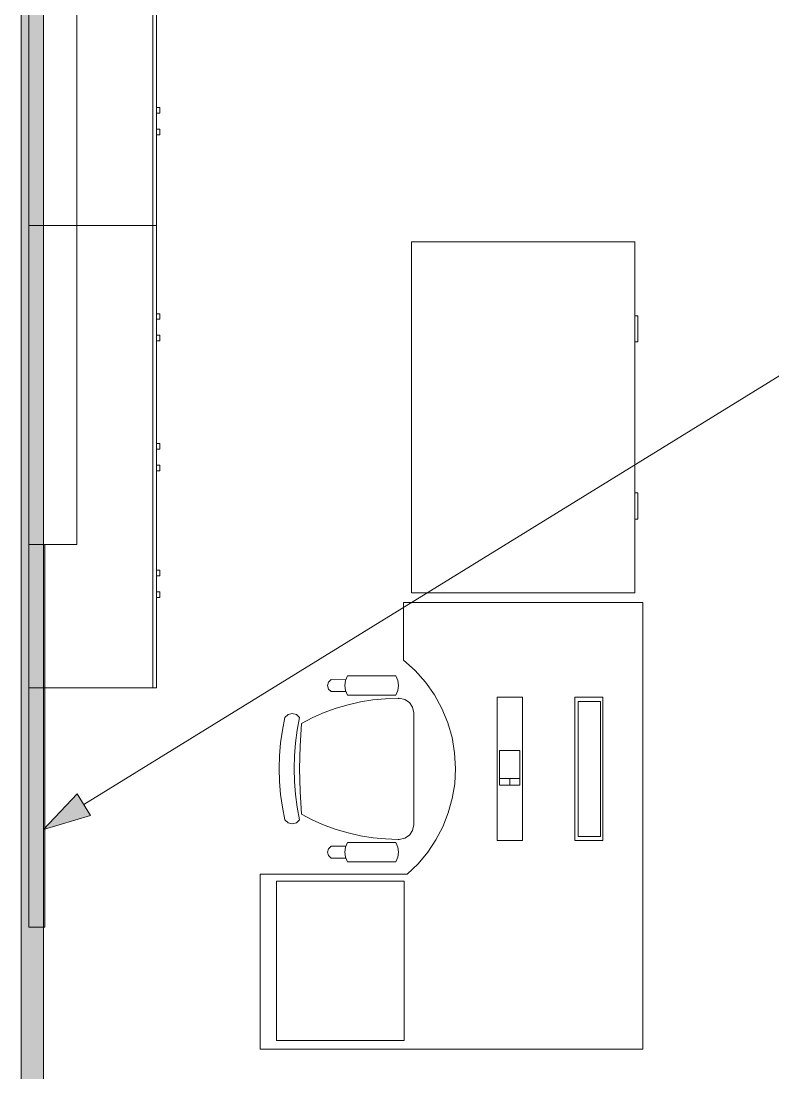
# Model space of a CAD drawing. Header units: millimetres. Extents: x 0 to 1189, y 0 to 841.
# Drawn here: x 549.28 to 572.86, y 315.35 to 348.33 of the extents above; entities that cross this region are included whole.
import ezdxf

# ---------------------------------------------------------------- set-up
doc = ezdxf.new("R2010")
doc.units = ezdxf.units.MM

msp = doc.modelspace()

# ---------------------------------------------------------------- hatches: boundary and pattern name
at = {"true_color": 0xf1d696}
h = msp.add_hatch(color=41, dxfattribs=at)
h.dxf.hatch_style = 2
h.paths.add_polyline_path([(549.97684, 312.804249), (549.276839, 312.804249), (549.276839, 370.438337), (549.97684, 370.438337)])
at = {"true_color": 0x999999}
h = msp.add_hatch(color=253, dxfattribs=at)
h.dxf.hatch_style = 2
h.paths.add_polyline_path([(549.52684, 331.924278), (550.02684, 331.924278), (550.02684, 319.924259), (549.52684, 319.924259)])
at = {"true_color": 0x0077b0}
h = msp.add_hatch(color=144, dxfattribs=at)
h.dxf.hatch_style = 2
h.paths.add_polyline_path([(549.97684, 322.983264), (551.037842, 324.107266), (551.457843, 323.426265)])

# ---------------------------------------------------------------- linework, layer by layer
at = {"color": 7, "lineweight": 0}
for points in [[(549.276839, 371.198338), (549.276839, 311.904247)], [(549.276839, 370.438337), (549.276839, 312.804249)], [(549.97684, 312.804249), (549.97684, 370.438337)]]:
    msp.add_lwpolyline(points, dxfattribs=at)
at = {"color": 253, "lineweight": 0, "true_color": 0x999999}
for points in [[(549.52684, 356.424315), (549.52684, 341.924293)], [(553.406845, 341.924293), (553.406845, 356.424315)], [(553.526846, 341.924293), (553.526846, 356.424315)], [(549.52684, 331.924278), (549.52684, 351.924308)], [(551.026842, 351.924308), (551.026842, 331.924278)], [(553.526846, 345.614299), (553.526846, 345.440298)], [(553.628846, 345.614299), (553.526846, 345.614299)], [(553.628846, 345.440298), (553.628846, 345.614299)], [(553.526846, 345.440298), (553.628846, 345.440298)], [(553.526846, 344.937298), (553.526846, 344.763297)], [(553.628846, 344.937298), (553.526846, 344.937298)], [(553.628846, 344.763297), (553.628846, 344.937298)], [(553.526846, 344.763297), (553.628846, 344.763297)], [(553.526846, 341.924293), (549.52684, 341.924293)], [(549.52684, 341.924293), (549.52684, 327.424271)], [(549.52684, 341.924293), (553.526846, 341.924293)], [(553.406845, 327.424271), (553.406845, 341.924293)], [(553.526846, 327.424271), (553.526846, 341.924293)], [(568.526869, 341.404292), (561.526858, 341.404292)], [(561.526858, 341.404292), (561.526858, 330.404275)], [(568.526869, 330.404275), (568.526869, 341.404292)], [(553.526846, 339.153289), (553.526846, 338.979289)], [(553.628846, 339.153289), (553.526846, 339.153289)], [(553.526846, 338.979289), (553.628846, 338.979289)], [(553.628846, 338.979289), (553.628846, 339.153289)], [(568.616869, 339.089289), (568.526869, 339.089289)], [(568.616869, 338.271287), (568.616869, 339.089289)], [(553.526846, 338.476288), (553.526846, 338.302288)], [(553.628846, 338.476288), (553.526846, 338.476288)], [(553.628846, 338.302288), (553.628846, 338.476288)], [(553.526846, 338.302288), (553.628846, 338.302288)], [(568.526869, 338.271287), (568.616869, 338.271287)], [(553.526846, 335.083283), (553.526846, 334.909282)], [(553.628846, 335.083283), (553.526846, 335.083283)], [(553.628846, 334.909282), (553.628846, 335.083283)], [(553.526846, 334.909282), (553.628846, 334.909282)], [(553.526846, 334.406282), (553.526846, 334.232281)], [(553.628846, 334.406282), (553.526846, 334.406282)], [(553.628846, 334.232281), (553.628846, 334.406282)], [(553.526846, 334.232281), (553.628846, 334.232281)], [(568.526869, 333.53628), (568.616869, 333.53628)], [(568.616869, 333.53628), (568.616869, 332.718279)], [(568.616869, 332.718279), (568.526869, 332.718279)], [(551.026842, 331.924278), (549.52684, 331.924278)], [(549.52684, 331.924278), (550.02684, 331.924278)], [(549.52684, 319.924259), (549.52684, 331.924278)], [(550.02684, 331.924278), (550.02684, 319.924259)], [(553.526846, 331.114277), (553.526846, 330.940276)], [(553.628846, 331.114277), (553.526846, 331.114277)], [(553.628846, 330.940276), (553.628846, 331.114277)], [(553.526846, 330.940276), (553.628846, 330.940276)], [(553.526846, 330.437276), (553.526846, 330.263275)], [(553.628846, 330.437276), (553.526846, 330.437276)], [(553.628846, 330.263275), (553.628846, 330.437276)], [(561.526858, 330.404275), (568.526869, 330.404275)], [(553.526846, 330.263275), (553.628846, 330.263275)], [(568.776869, 330.104275), (561.276858, 330.104275)], [(568.776869, 330.104275), (561.276858, 330.104275)], [(561.276858, 330.104275), (561.276858, 328.295272)], [(568.776869, 330.104275), (568.776869, 316.104254)], [(568.776869, 316.104254), (568.776869, 330.104275)], [(561.276858, 328.295272), (561.642204, 327.964973), (561.965187, 327.599318), (562.243849, 327.202421), (562.476234, 326.778395), (562.660385, 326.331353), (562.794344, 325.865409), (562.876155, 325.384676), (562.90386, 324.893267), (562.878174, 324.41988), (562.80225, 323.956172), (562.677787, 323.505824), (562.506484, 323.072514), (562.290041, 322.659924), (562.030156, 322.271732), (561.728528, 321.911618), (561.386858, 321.583262)], [(559.518855, 327.201271), (559.45623, 327.345771), (559.434855, 327.502271), (559.45623, 327.658396), (559.518855, 327.803272)], [(559.518855, 327.803272), (561.030857, 327.803272)], [(561.030857, 327.803272), (561.092607, 327.658396), (561.113857, 327.502271), (561.092607, 327.345771), (561.030857, 327.201271)], [(559.004854, 327.315271), (558.919729, 327.390021), (558.887854, 327.499271), (558.919354, 327.608521), (559.004854, 327.683271)], [(559.004854, 327.683271), (559.460855, 327.682271)], [(549.52684, 327.424271), (553.526846, 327.424271)], [(559.004854, 327.315271), (559.462855, 327.315271)], [(559.518855, 327.201271), (561.030857, 327.201271)], [(565.000863, 327.13227), (564.205862, 327.13227)], [(564.205862, 327.13227), (564.205862, 322.642264)], [(565.000863, 322.642264), (565.000863, 327.13227)], [(566.640866, 327.13227), (566.640866, 322.642264)], [(567.526867, 327.13227), (566.640866, 327.13227)], [(567.526867, 322.642264), (567.526867, 327.13227)], [(558.070853, 326.309269), (558.424474, 326.491564), (558.787822, 326.650504), (559.159749, 326.785795), (559.539105, 326.897145), (559.924742, 326.98426), (560.315512, 327.046848), (560.710267, 327.084616), (561.107857, 327.09727), (561.121857, 327.09727)], [(561.121857, 327.09727), (561.138857, 327.09827), (561.315686, 327.062489), (561.459983, 326.96502), (561.557217, 326.820676), (561.592858, 326.64427)], [(566.746866, 326.99527), (566.746866, 322.771264)], [(567.445867, 326.99527), (566.746866, 326.99527)], [(567.445867, 322.771264), (567.445867, 326.99527)], [(557.548852, 323.289265), (557.472727, 323.686437), (557.418352, 324.086891), (557.385727, 324.489782), (557.374852, 324.894267), (557.385727, 325.298752), (557.418352, 325.701643), (557.472727, 326.102097), (557.548852, 326.49927)], [(557.548852, 326.49927), (557.650352, 326.589645), (557.781852, 326.62227), (557.913227, 326.589645), (558.013853, 326.49927)], [(558.013853, 323.289265), (557.937727, 323.686437), (557.883352, 324.086891), (557.850727, 324.489782), (557.839852, 324.894267), (557.850727, 325.298752), (557.883352, 325.701643), (557.937727, 326.102097), (558.013853, 326.49927)], [(561.592858, 323.136264), (561.592858, 326.63827)], [(558.071853, 323.464265), (558.028228, 324.178891), (558.013853, 324.894267), (558.028103, 325.602143), (558.070853, 326.309269)], [(564.284862, 324.380266), (564.284862, 325.461268)], [(564.284862, 325.461268), (564.918863, 325.461268)], [(564.918863, 325.461268), (564.918863, 324.380266)], [(564.284862, 324.581267), (564.918863, 324.581267)], [(564.601863, 324.581267), (564.601863, 324.380266)], [(564.918863, 324.380266), (564.284862, 324.380266)], [(558.013853, 323.289265), (557.913227, 323.198889), (557.781852, 323.166264), (557.650352, 323.198889), (557.548852, 323.289265)], [(561.121857, 322.676264), (561.107857, 322.676264), (560.710597, 322.688918), (560.31609, 322.726686), (559.925498, 322.789274), (559.53998, 322.876389), (559.160696, 322.987739), (558.788807, 323.12303), (558.425472, 323.28197), (558.071853, 323.464265)], [(561.592858, 323.136264), (561.557217, 322.953436), (561.459983, 322.809139), (561.315686, 322.711904), (561.138857, 322.676264), (561.121857, 322.676264)], [(559.518855, 321.971263), (559.45623, 322.116138), (559.434855, 322.272263), (559.45623, 322.428388), (559.518855, 322.573264)], [(559.518855, 322.573264), (561.030857, 322.573264)], [(561.030857, 322.573264), (561.092607, 322.428388), (561.113857, 322.272263), (561.092607, 322.116138), (561.030857, 321.971263)], [(564.205862, 322.642264), (565.000863, 322.642264)], [(566.640866, 322.642264), (567.526867, 322.642264)], [(566.746866, 322.771264), (567.445867, 322.771264)], [(559.005854, 322.091263), (558.919854, 322.166013), (558.887854, 322.275263), (558.919729, 322.384013), (559.004854, 322.458263)], [(559.004854, 322.458263), (559.462855, 322.458263)], [(559.004854, 322.091263), (559.460855, 322.091263)], [(559.518855, 321.971263), (561.030857, 321.971263)], [(556.776851, 316.104254), (556.776851, 321.583262)], [(561.386858, 321.583262), (556.776851, 321.583262)], [(557.289851, 316.368254), (557.289851, 321.368262)], [(557.289851, 321.368262), (561.289858, 321.368262)], [(561.289858, 321.368262), (561.289858, 316.368254)], [(550.02684, 319.924259), (549.52684, 319.924259)], [(561.289858, 316.368254), (557.289851, 316.368254)], [(568.776869, 316.104254), (556.776851, 316.104254)]]:
    msp.add_lwpolyline(points, dxfattribs=at)
at = {"color": 144, "lineweight": 0, "true_color": 0x0077b0}
for points in [[(551.247842, 323.766265), (585.119894, 344.638297)], [(549.97684, 322.983264), (551.037842, 324.107266)], [(551.037842, 324.107266), (551.457843, 323.426265)], [(549.97684, 322.983264), (551.457843, 323.426265)]]:
    msp.add_lwpolyline(points, dxfattribs=at)

doc.saveas('drawing.dxf')
